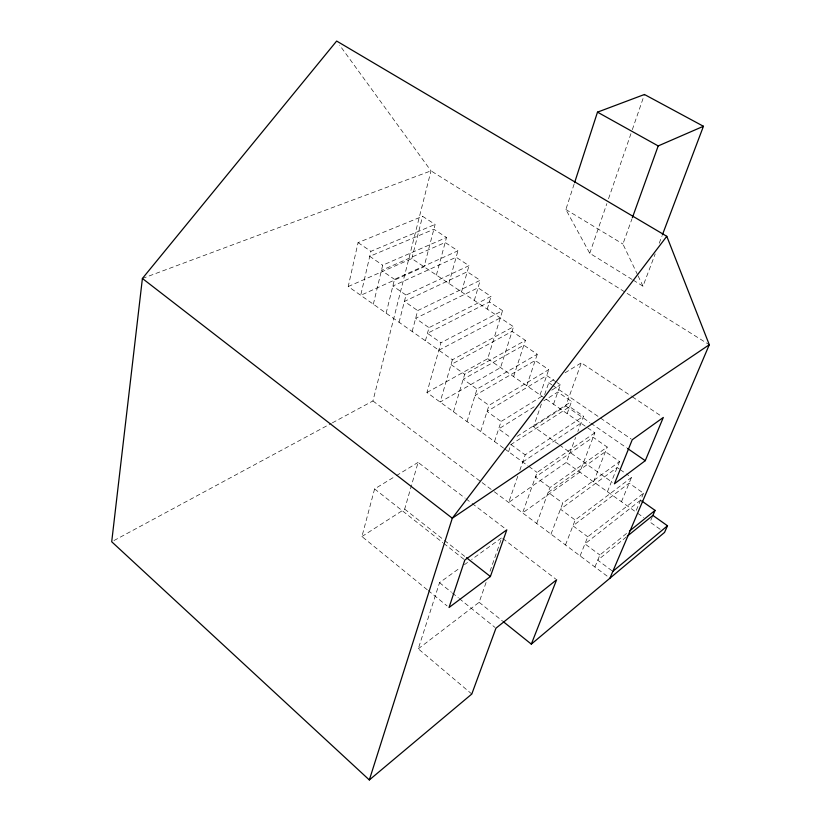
<?xml version="1.0" encoding="UTF-8"?>
<svg xmlns="http://www.w3.org/2000/svg" width="821" height="821" viewBox="0 0 821 821"><rect width="100%" height="100%" fill="white"/><g stroke="black" fill="none" stroke-linecap="round" stroke-linejoin="round"><path stroke-width="0.62" stroke-dasharray="4.11 3.08" d="M348.217 286.529L411.834 258.594L513.536 326.737L452.402 359.772L348.217 286.529L358.069 242.626L422.569 216.313L435.12 224.431L424.057 266.784L360.706 295.314L370.907 251.339L435.12 224.431M373.35 304.191L382.699 265.193L446.511 237.485L433.857 229.264L369.748 256.357L382.699 265.193M386.137 313.181L394.511 279.335L457.923 250.826L445.167 242.493L381.447 270.396L394.511 279.335M332.392 422.815L372.929 400.966L430.994 170.86L339.648 45.176M411.834 258.594L422.569 216.313M399.068 322.284L406.026 295.067L468.996 265.676L456.148 257.24L392.859 286.006L406.026 295.067M412.163 331.489L417.684 310.584L480.203 280.31L467.262 271.772L404.414 301.399L417.684 310.584M427.259 589.765L361.928 536.534L374.602 488.916L395.26 476.313M436.413 275.056L446.511 237.485M425.422 340.797L428.993 327.651L491.05 296.443L478.017 287.802L415.631 318.353L428.993 327.651M448.902 283.43L457.923 250.826M503.53 448.081L426.951 392.5L440.928 342.747L502.544 310.656L489.408 301.912L427.454 333.326L440.928 342.747M461.535 291.896L468.996 265.676M361.928 536.534L404.671 509.123L418.094 462.387L465.004 498.06M452.402 359.772L440.148 402.074L500.574 367.603L513.536 326.737M474.322 300.455L480.203 280.31M453.49 411.762L464.696 374.263L525.399 340.366L512.058 331.397L451.006 364.596L464.696 374.263M487.243 309.117L491.05 296.443M467.005 421.573L477.022 389.051L537.273 354.272L523.819 345.189L463.208 379.261L477.022 389.051M426.951 392.5L487.705 358.705L502.544 310.656M480.685 431.497L488.977 405.369L548.736 369.645L535.2 360.46L475.051 395.455L488.977 405.369M471.798 694.032L418.269 648.816L439.543 582.664L460.283 567.691M632.129 279.458L589.755 253.289L565.864 209.499L574.166 183.945M513.587 376.603L525.399 340.366M494.519 441.544L501.087 421.491L543.122 395.496M526.743 385.706L537.273 354.272M508.538 451.714L510.949 444.551L569.651 406.713L583.505 416.237L577.82 431.497M540.054 394.911L548.736 369.645M589.755 253.289L606.873 203.587M608.535 198.733L631.913 130.857M632.334 129.646L644.444 94.487M558.434 444.223L533.558 426.622L541.367 404.065M544.662 394.573L548.777 382.699L556.371 378.06M517.764 476.293L508.671 502.483L566.305 462.418L575.603 437.449M519.826 470.341L525.204 454.844L583.505 416.237M418.269 648.816L479.136 602.306L486.258 581.986M490.034 571.221L501.764 537.745L471.685 559.46M553.518 404.23L560.363 384.823L557.223 382.678M594.856 432.821L537.078 472.434L522.608 512.909L579.862 472.075L594.856 432.821L587.887 427.998M637.568 274.778L622.913 244.032L631.944 218.909M533.558 426.622L565.802 405.943L581.33 362.841L631.37 396.174M567.137 413.651L571.56 401.448L557.818 392.038L543.83 400.761M536.718 523.459L549.916 487.612L607.212 447.055L593.152 437.295L535.425 477.052L549.916 487.612M633.217 280.135L642.997 286.17L655.179 253.956M659.242 243.211L661.942 236.058M551.004 534.143L562.775 503.078L619.568 461.566L605.395 451.694L548.151 492.395L562.775 503.078M565.464 544.959L575.193 520.021L631.462 477.504L626.361 473.933M593.562 481.845L607.212 447.055M580.098 555.899L587.785 536.78L643.531 493.257L629.132 483.138L572.925 525.83L587.785 536.78M607.427 491.728L619.568 461.566M621.456 501.723L631.462 477.504M594.917 566.993L599.884 554.986L627.49 532.685M643.531 493.257L635.649 511.832L566.305 462.418M652.418 516.532L650.006 522.064L660.392 529.463M626.3 536.996L597.739 560.158L611.83 570.646M640.596 500.163L584.921 543.892L599.884 554.986M464.429 564.704L467.539 562.457M522.72 462.007L580.919 423.174M517.056 436.372L571.56 401.448M534.153 406.795L498.645 428.942L510.765 437.655M551.743 390.16L560.363 384.823M396.348 475.657L418.094 462.387M565.053 372.775L581.33 362.841M113.955 540.546L331.263 423.42M438.825 350.228L500.317 317.881M142.402 278.473L430.994 170.86L709.293 344.728M565.864 209.499L622.913 244.032M632.427 396.882L662.239 416.74M358.069 242.626L370.907 251.339M556.166 381.96L546.714 375.525L487.048 411.454L501.087 421.491M548.777 382.699L551.938 384.864M552.995 385.583L599.484 417.376M600.541 418.094L631.175 439.04M565.802 405.943L589.847 422.507M590.894 423.226L626.444 447.712M487.705 358.705L545.236 398.493M546.263 399.211L586.892 427.31M619.219 468.935L617.176 467.508L560.456 509.205L575.193 520.021M620.235 469.653L625.345 473.214M559.47 444.951L612.333 482.338M637.701 513.299L643.849 517.682M510.949 444.551L525.204 454.844M504.535 448.81L527.852 465.733M528.878 466.472L537.078 472.434M372.929 400.966L481.106 481.876M482.132 482.635L493.359 491.03M494.375 491.8L607.93 576.711M466.02 498.84L471.121 502.709M472.137 503.489L504.771 528.303M502.78 538.525L555.612 578.969M404.671 509.123L443.545 539.684M444.541 540.475L465.476 556.936M374.602 488.916L442.776 542.619M443.781 543.41L463.834 559.214M479.136 602.306L502.77 621.24M439.543 582.664L451.417 592.249M452.412 593.049L458.344 597.842M459.339 598.642L494.96 627.388M428.244 590.566L447.055 605.888M638.112 275.918L642.997 286.17"/><path stroke-width="1.23" d="M609.931 578.21L709.293 344.728L666.785 236.304L336.651 41.05L142.402 278.473L111.707 541.757L369.337 779.95L471.798 694.032L495.956 628.188L556.628 579.749L531.32 644.126L503.755 622.031M369.337 779.95L452.299 518.225L666.785 236.304M574.567 182.724L597.493 112.149L644.444 94.487L703.443 126.27L662.393 234.857M490.394 576.527L506.814 529.853L464.83 560.004L449.036 607.499L490.394 576.527L466.472 557.716M632.375 217.709L658.196 145.933L703.443 126.27M645.265 460.684L663.306 417.448L632.232 439.769L614.406 483.805L645.265 460.684L627.49 448.44M627.285 536.195L652.9 515.424L655.086 510.395L641.632 500.892M652.9 515.424L667.504 525.779L664.538 532.418L531.32 644.126M612.835 571.385L667.504 525.779M629.461 531.095L655.086 510.395M709.293 344.728L452.299 518.225L142.402 278.473M597.493 112.149L658.196 145.933"/></g></svg>
